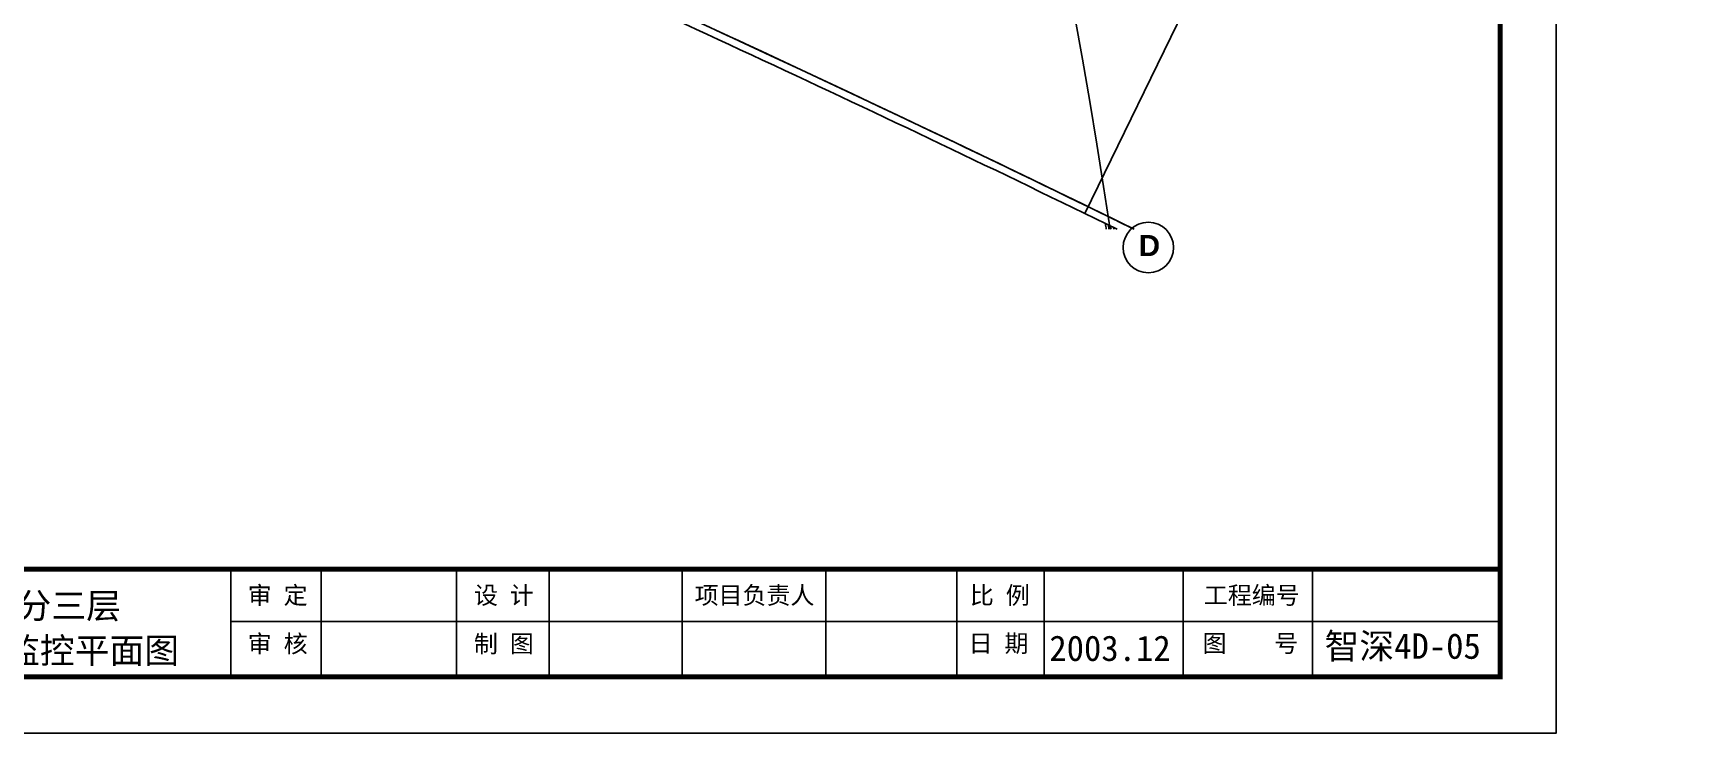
# Model space of a CAD drawing. Extents: x 24221263 to 48466785, y 43033036 to 86624613.
# Drawn here: x 24358940 to 24402893, y 43033036 to 43051721 of the extents above; entities that cross this region are included whole.
import ezdxf

# ---------------------------------------------------------------- set-up
doc = ezdxf.new("R2010")
doc.units = 0
doc.header["$MEASUREMENT"] = 0
doc.layers.get('0').update_dxf_attribs({"linetype": 'CONTINUOUS'})
for name, color, linetype in [('AC-W', 7, 'CONTINUOUS'), ('FRAME', 7, 'CONTINUOUS'), ('图框', 7, 'CONTINUOUS')]:
    doc.layers.add(name, color=color, linetype=linetype)
doc.styles.add('HZ', font='txt.shx', dxfattribs={"bigfont": 'hztxt.shx'})
doc.styles.add('T-SG-01$0$Arial', font='ARIALBD.TTF')
doc.styles.add('TK1', font='SimSun.ttf', dxfattribs={"width": 0.8, "height": 4})

msp = doc.modelspace()

# ---------------------------------------------------------------- linework, layer by layer
msp.add_line((24364226.53611, 43036009.86948), (24398172.51408, 43036009.86948))
at = {"const_width": 45}
for points in [[(24364226.53611, 43037449.66108), (24364226.53611, 43034543.08462)], [(24366638.47479, 43037449.66108), (24366638.47479, 43034543.08462)], [(24370253.10446, 43037449.66108), (24370253.10446, 43034543.08462)], [(24372719.97093, 43037449.66108), (24372719.97093, 43034543.08462)], [(24376271.85896, 43037449.66108), (24376271.85896, 43034543.08462)], [(24380108.10206, 43037449.66108), (24380108.10206, 43034543.08462)], [(24383606.53589, 43037449.66108), (24383606.53589, 43034543.08462)], [(24385943.76252, 43037449.66108), (24385943.76252, 43034543.08462)], [(24389652.7438, 43037449.66108), (24389652.7438, 43034543.08462)], [(24393108.30799, 43037449.66108), (24393108.30799, 43034543.08462)]]:
    msp.add_lwpolyline(points, dxfattribs=at)
at = {"layer": 'AC-W', "color": 7, "ltscale": 1500}
msp.add_line((24387029.00443, 43046901.30497), (24402892.66882, 43079495.88508), dxfattribs=at)
at = {"layer": 'AC-W', "color": 7}
msp.add_circle((24388722.12316, 43045994.08983), 675, dxfattribs=at)
at = {"layer": 'AC-W', "color": 7, "ltscale": 1500}
for centre, radius, start, end in [((24189928.2488, 43016709.50978), 200000, 8.5607712086, 29.6), ((24149392.33084, 42558636.58887), 543222.67138, 63.9037521028, 74.1419663262)]:
    msp.add_arc(centre, radius, start, end, dxfattribs=at)
at = {"layer": 'AC-W', "color": 7}
for centre, radius, start, end in [((24149392.33084, 42558636.58887), 543022.67138, 63.946868005, 66.1606110237), ((24149392.33084, 42558636.58887), 543222.67138, 63.9037521028, 66.1606110237), ((24149392.33084, 42558636.58887), 543222.67138, 63.9037521029, 66.1606110237), ((24189928.2488, 43016709.50978), 199900, 8.5650859154, 8.6096438713), ((24189928.2488, 43016709.50978), 199975, 8.5618494762, 8.594804242), ((24189928.2488, 43016709.50978), 200025, 8.5596932136, 8.5849158534), ((24189928.2488, 43016709.50978), 200100, 8.5564608632, 8.5700903087)]:
    msp.add_arc(centre, radius, start, end, dxfattribs=at)
at = {"layer": 'FRAME'}
msp.add_lwpolyline([(24221262.63462, 43033036.28865), (24221262.63462, 43159186.28865), (24399612.63462, 43159186.28865), (24399612.63462, 43033036.28865)], close=True, dxfattribs=at)
at = {"layer": 'FRAME', "const_width": 135}
msp.add_lwpolyline([(24225012.63462, 43034536.28865), (24225012.63462, 43157686.28865), (24398112.63462, 43157686.28865), (24398112.63462, 43034536.28865)], close=True, dxfattribs=at)
msp.add_lwpolyline([(24398132.79333, 43037408.25546), (24312032.79333, 43037408.25546)], dxfattribs=at)

# ---------------------------------------------------------------- texts
at = {"char_height": 468.5625, "attachment_point": 1, "style": 'HZ'}
for s, insert in [('\\f宋体|b0|i0|c134|p34;审 定', (24364676.92792, 43036949.21495)), ('\\f宋体|b0|i0|c134|p34;设 计', (24370715.79583, 43036949.21495)), ('\\f宋体|b0|i0|c134|p34;项目负责人', (24376607.68903, 43036949.21495)), ('\\f宋体|b0|i0|c134|p34;比 例', (24383957.13253, 43036949.21495)), ('\\f宋体|b0|i0|c134|p34;工程编号', (24390204.7347, 43036949.21495)), ('\\f宋体|b0|i0|c134|p34;审 核', (24364676.92792, 43035653.35058)), ('\\f宋体|b0|i0|c134|p34;制 图', (24370715.79583, 43035653.35058)), ('\\f宋体|b0|i0|c134|p34;日 期', (24383922.56228, 43035665.54234)), ('\\f宋体|b0|i0|c134|p34;图    号', (24390170.16445, 43035665.54234))]:
    msp.add_mtext(s, dxfattribs=dict(at, insert=insert))
at = {"layer": 'AC-W', "color": 7, "style": 'T-SG-01$0$Arial'}
msp.add_text('D', height=562.5, dxfattribs=at).set_placement((24388467.33465, 43045765.55031))
at = {"layer": '图框', "color": 0, "style": 'TK1'}
for s, p in [('决赛部分三层', (24355719.85479, 43036094.92916)), ('建筑设备监控平面图', (24354487.88381, 43034899.15288)), ('2003.12', (24386077.97569, 43034960.40899)), ('智深4D-05', (24393428.69764, 43035018.18047))]:
    msp.add_text(s, height=680.4, dxfattribs=at).set_placement(p)

doc.saveas('drawing.dxf')
